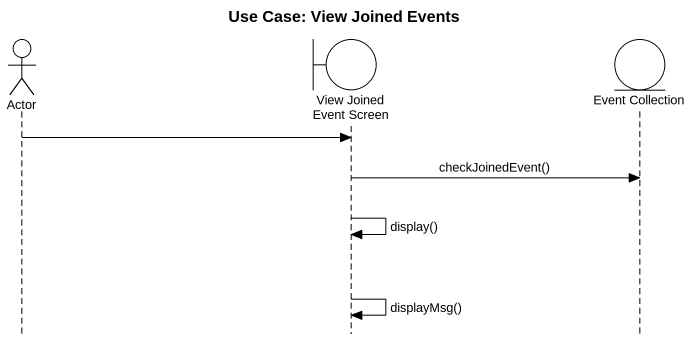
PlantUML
@startuml
title Use Case: View Joined Events
hide footbox
actor "Actor" as Actor_
boundary "View Joined Event Screen" as View_Joined_Event_Screen
entity "Event Collection" as Event_Collection

Actor_ -> View_Joined_Event_Screen
View_Joined_Event_Screen -> Event_Collection : checkJoinedEvent()
View_Joined_Event_Screen -> View_Joined_Event_Screen : display()
View_Joined_Event_Screen -> View_Joined_Event_Screen : displayMsg()
@enduml
